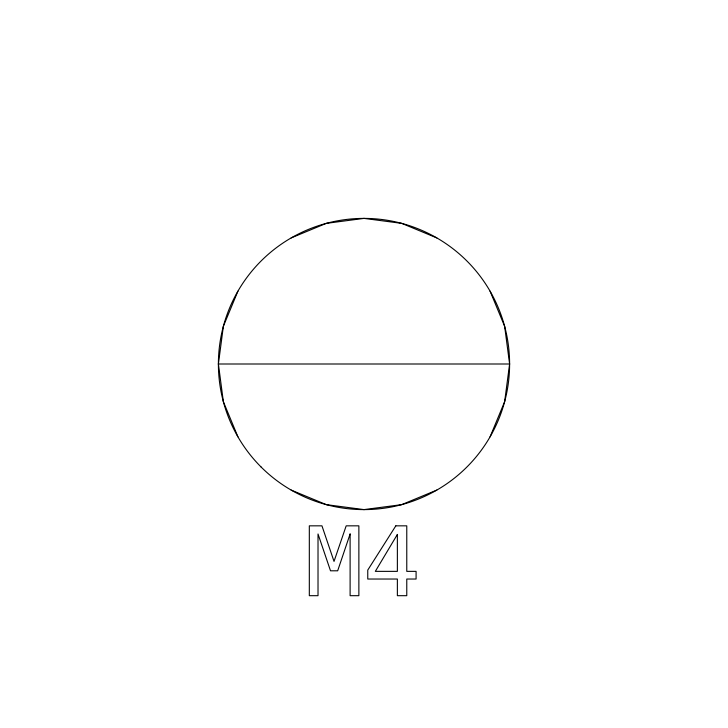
<?xml version="1.0" encoding="UTF-8"?>
<svg xmlns="http://www.w3.org/2000/svg" width="728" height="728" viewBox="0 0 728 728"><rect width="100%" height="100%" fill="white"/><g stroke="black" fill="none" stroke-linecap="round" stroke-linejoin="round"><path stroke-width="1.09" d="M237.91 436.8L223.359 401.683L218.4 364L223.359 326.317L237.91 291.2M490.09 291.2L504.64 326.317L509.6 364L504.64 401.683L490.09 436.8M291.2 237.91L326.317 223.359L364 218.4L401.683 223.359L436.8 237.91M436.8 490.09L401.683 504.64L364 509.6L326.317 504.64L291.2 490.09M218.4 364L509.6 364M350.113 533.979L337.674 570.798L330.512 570.798L318.018 533.979L318.018 595.686L309.318 595.686L309.318 525.834L321.949 525.834L334.025 561.397L346.182 525.834L358.868 525.834L358.868 595.686L350.113 595.686L350.113 533.979M397.37 534.443L375.329 571.362L397.37 571.362L397.37 534.443M395.823 525.834L367.758 570.097L367.758 579.033L397.37 579.033L397.37 595.686L406.77 595.686L406.77 579.033L416.088 579.033L416.088 571.362L406.77 571.362L406.77 525.834L395.823 525.834M261.043 466.957A145.6 145.6 0 0 0 504.64 401.683A145.6 145.6 0 0 0 326.317 223.359A145.6 145.6 0 0 0 261.043 466.957"/></g></svg>
